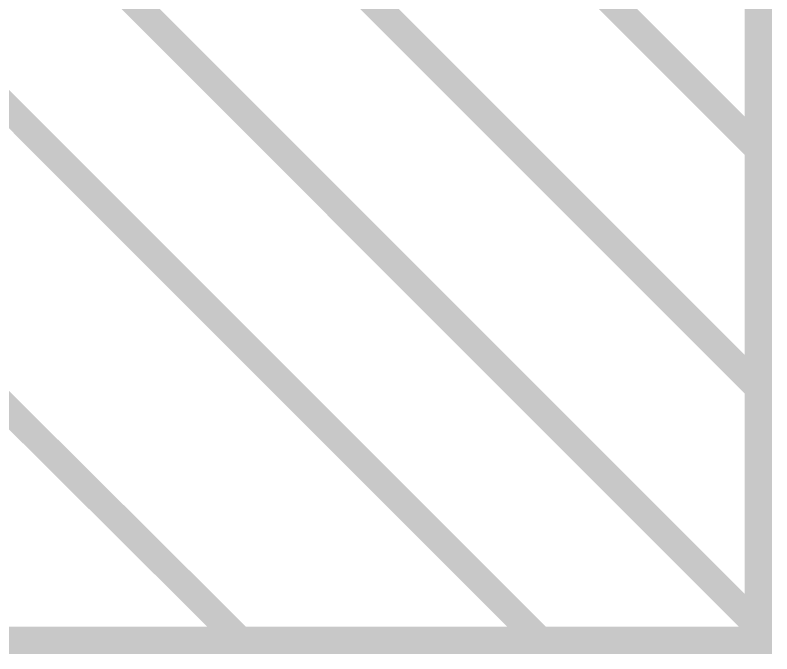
# Model space of a CAD drawing. Extents: x 0.1 to 11.6, y 0.3 to 16.2.
# Drawn here: x 7.2983 to 7.4833, y 12.7217 to 12.8778 of the extents above; entities that cross this region are included whole.
import ezdxf

# ---------------------------------------------------------------- set-up
doc = ezdxf.new("R2010")
doc.units = 0
doc.header["$MEASUREMENT"] = 0

msp = doc.modelspace()

# ---------------------------------------------------------------- linework, layer by layer
at = {"color": 254, "const_width": 0.00667}
for points in [[(5.26167, 13.7783), (7.47999, 13.7783), (7.47999, 14.1017), (4.96001, 14.1017), (4.96001, 12.725), (7.47999, 12.725), (7.47999, 13.0483), (5.26167, 13.0483)], [(7.35335, 12.725), (7.02832, 13.0483)], [(7.42665, 12.725), (7.10335, 13.0483)], [(7.47999, 12.7283), (7.16, 13.0483)], [(7.47999, 12.7867), (7.21832, 13.0483)], [(7.47999, 12.845), (7.27669, 13.0483)]]:
    msp.add_lwpolyline(points, dxfattribs=at)

doc.saveas('drawing.dxf')
